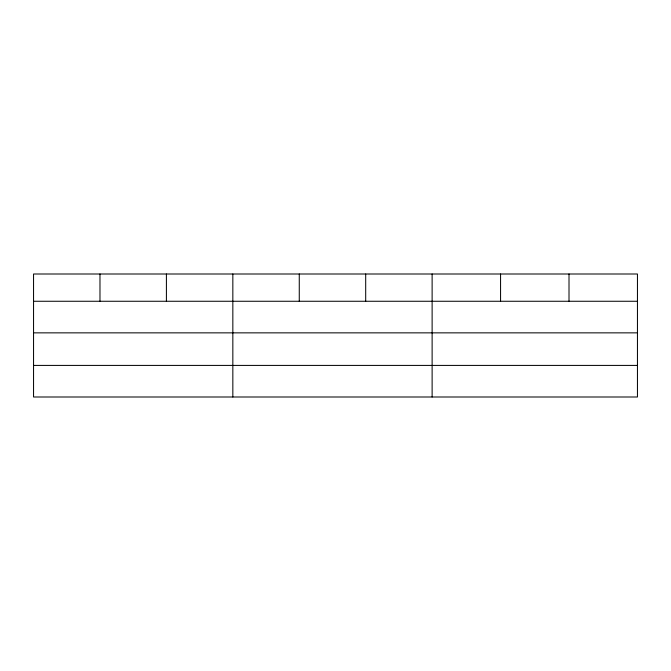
<?xml version="1.0" encoding="UTF-8"?>
<svg xmlns="http://www.w3.org/2000/svg" width="671" height="671" viewBox="0 0 671 671"><rect width="100%" height="100%" fill="white"/><g stroke="black" fill="none" stroke-linecap="round" stroke-linejoin="round"><path stroke-width="1.01" d="M637.45 332.858L637.45 274.003L33.55 274.003L33.55 396.997L637.45 396.997L637.45 332.858L33.55 332.858M33.55 301.262L637.45 301.262M33.55 365.41L637.45 365.41M569.008 274.003L569.008 301.262M500.566 274.003L500.566 301.262M432.124 274.003L432.124 396.997M365.695 274.003L365.695 301.262M299.266 274.003L299.266 301.262M232.837 274.003L232.837 396.997M166.408 274.003L166.408 301.262M99.979 274.003L99.979 301.262"/></g></svg>
